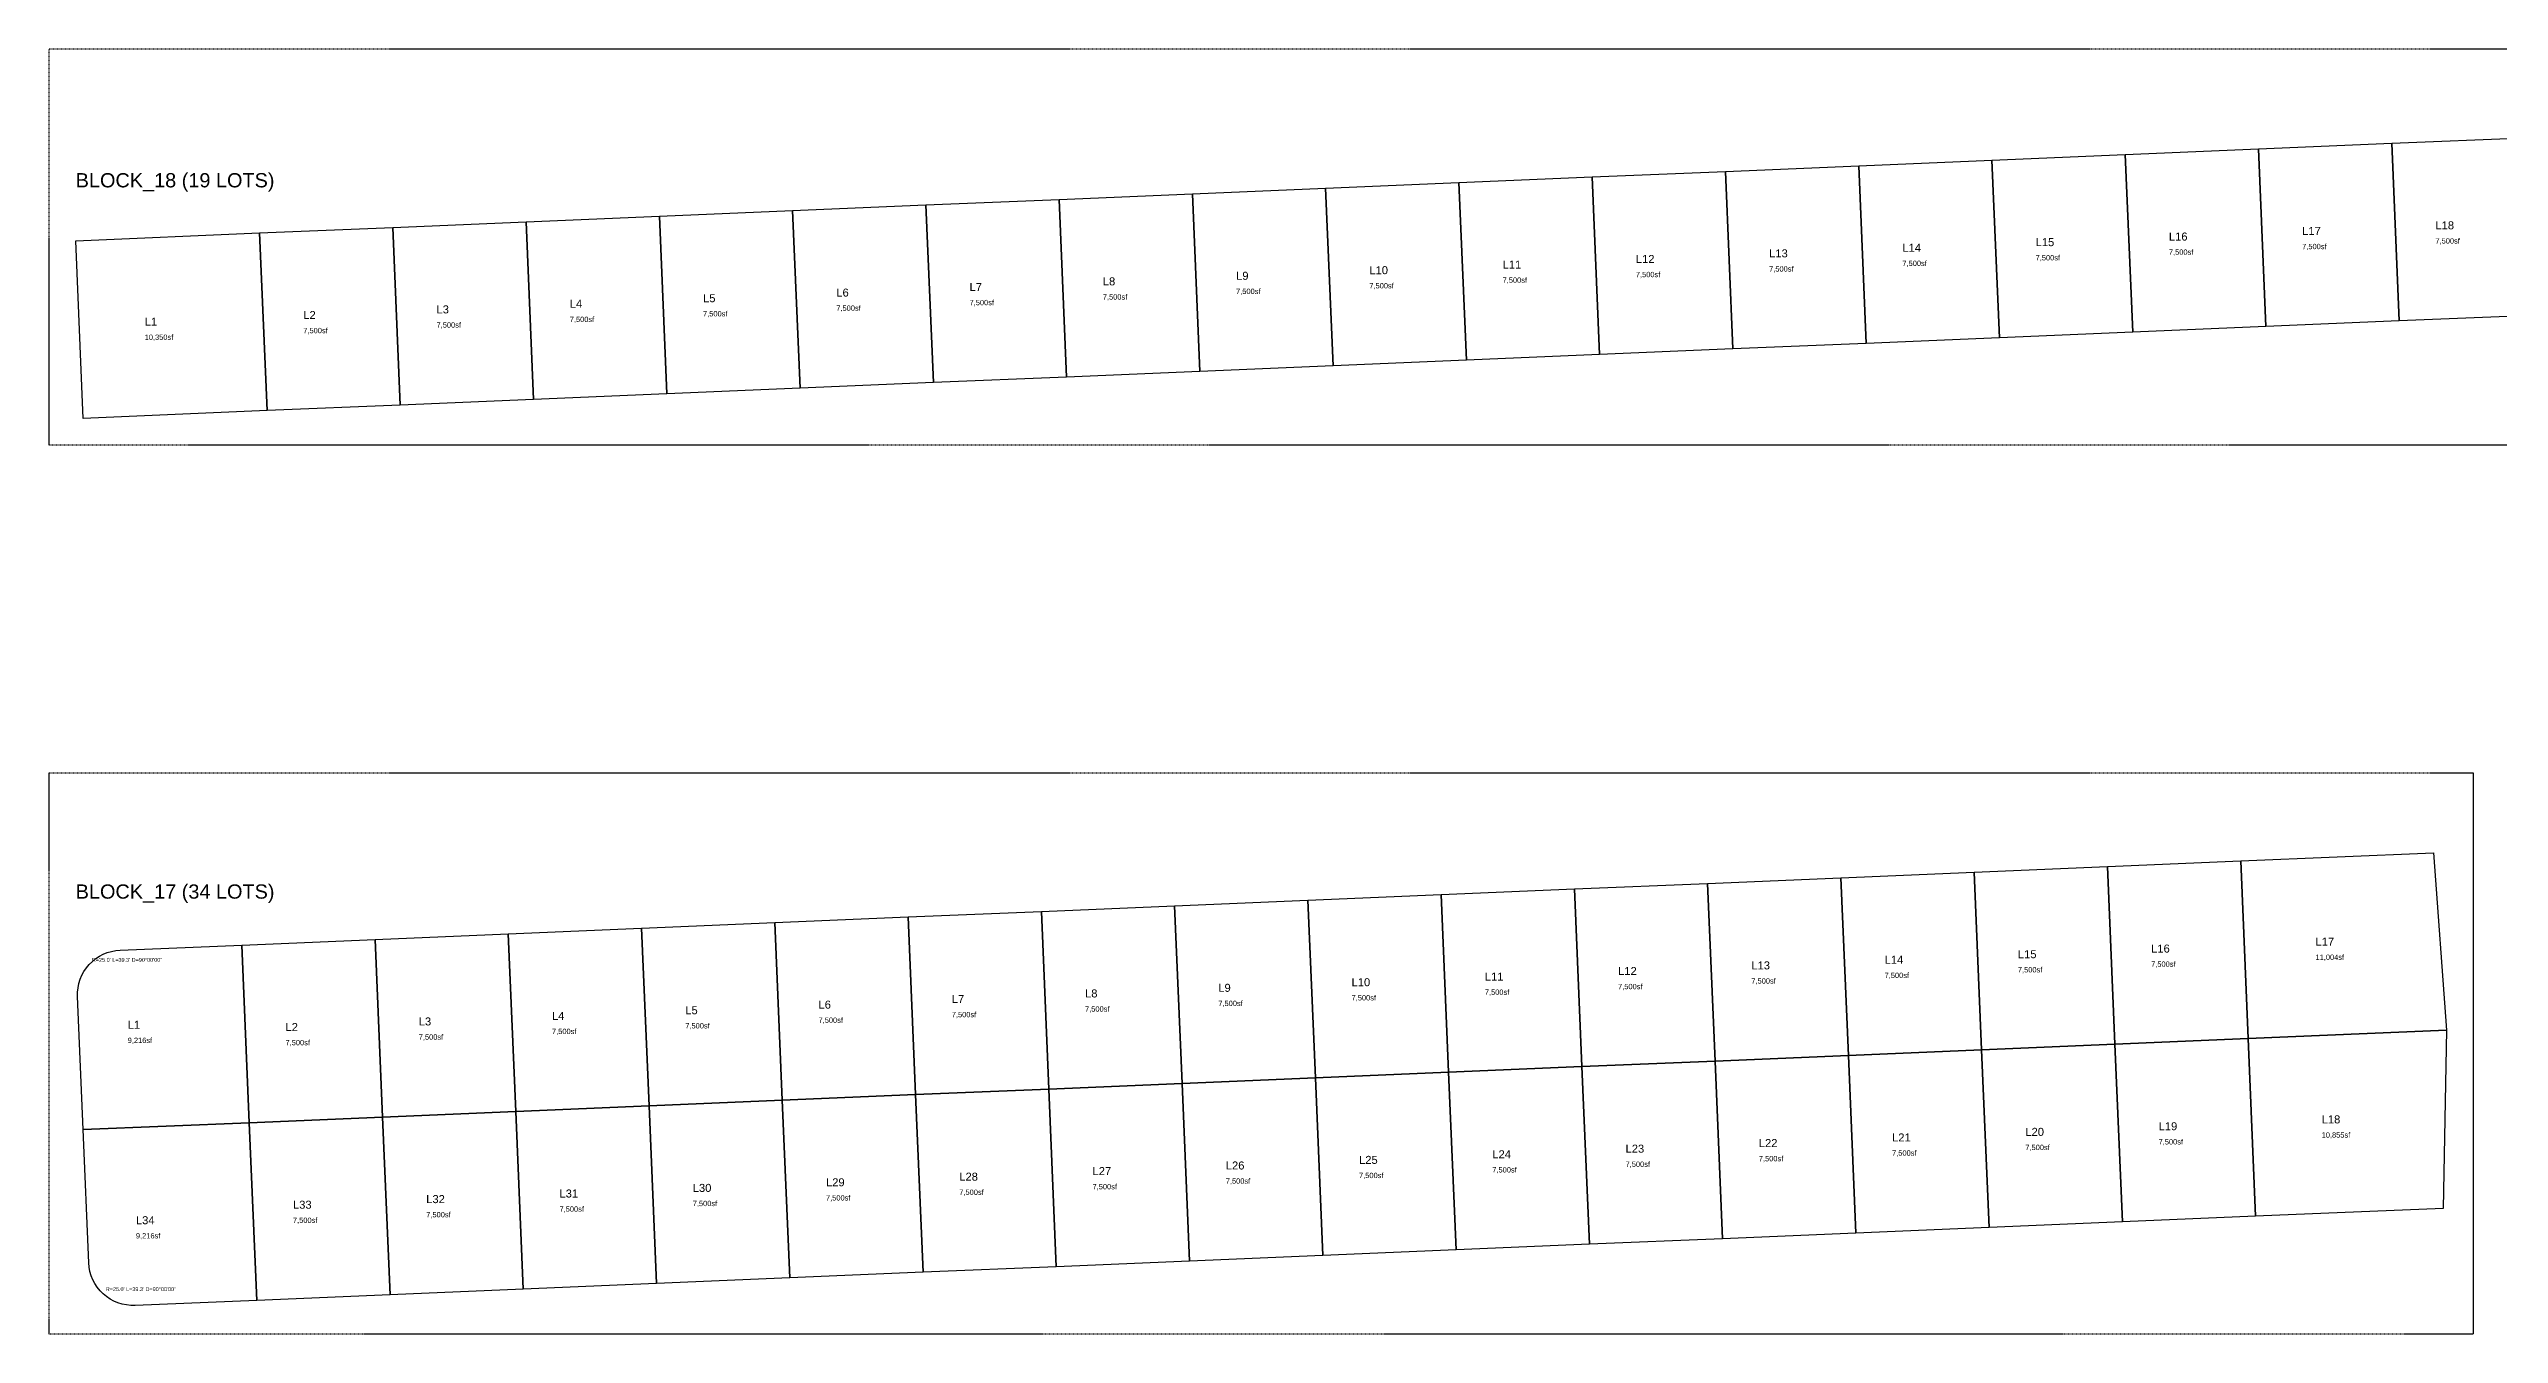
# Model space of a CAD drawing. Extents: x -844 to 2614, y -2909 to 108.
# Drawn here: x -15 to 1363, y -615 to 108 of the extents above; entities that cross this region are included whole.
import ezdxf

# ---------------------------------------------------------------- set-up
doc = ezdxf.new("R2010")
doc.units = 0
doc.linetypes.add('DASHED', pattern=[0.75, 0.5, -0.25])
for name, color, linetype in [('BLOCK-BORDER', 8, 'DASHED'), ('BLOCK-TITLE', 2, 'CONTINUOUS'), ('LOT-BOUNDARY', 4, 'CONTINUOUS'), ('LOT-CURVE', 6, 'CONTINUOUS'), ('LOT-DIM', 7, 'CONTINUOUS'), ('LOT-TEXT', 2, 'CONTINUOUS')]:
    doc.layers.add(name, color=color, linetype=linetype)
doc.styles.get("Standard").update_dxf_attribs({"font": 'Arial'})

msp = doc.modelspace()

# ---------------------------------------------------------------- linework, layer by layer
at = {"layer": 'BLOCK-BORDER'}
for p, q in [((-15, -114.9117), (-15, 107.8142)), ((-15, 107.8142), (1509.7244, 107.8142)), ((1509.7244, -114.9117), (-15, -114.9117)), ((-15, -614.8233), (-15, -299.2361)), ((-15, -299.2361), (1348.0673, -299.2361)), ((1348.0673, -299.2361), (1348.0673, -614.8233)), ((1348.0673, -614.8233), (-15, -614.8233))]:
    msp.add_line(p, q, dxfattribs=at)
at = {"layer": 'LOT-BOUNDARY'}
for p, q in [((1302.3487, 54.7743), (1377.2824, 57.9259)), ((927.6799, 39.0165), (1002.6136, 42.168)), ((1002.6136, 42.168), (1077.5474, 45.3196)), ((1002.6136, 42.168), (1006.8157, -57.7436)), ((1006.8157, -57.7436), (1002.6136, 42.168)), ((1077.5474, 45.3196), (1152.4811, 48.4712)), ((1077.5474, 45.3196), (1081.7495, -54.5921)), ((1081.7495, -54.5921), (1077.5474, 45.3196)), ((1152.4811, 48.4712), (1227.4149, 51.6228)), ((1152.4811, 48.4712), (1156.6832, -51.4405)), ((1156.6832, -51.4405), (1152.4811, 48.4712)), ((1227.4149, 51.6228), (1302.3487, 54.7743)), ((1227.4149, 51.6228), (1231.617, -48.2889)), ((1231.617, -48.2889), (1227.4149, 51.6228)), ((1302.3487, 54.7743), (1306.5508, -45.1373)), ((1306.5508, -45.1373), (1302.3487, 54.7743)), ((627.9449, 26.4102), (702.8786, 29.5618)), ((702.8786, 29.5618), (777.8124, 32.7133)), ((702.8786, 29.5618), (707.0807, -70.3499)), ((707.0807, -70.3499), (702.8786, 29.5618)), ((777.8124, 32.7133), (852.7461, 35.8649)), ((777.8124, 32.7133), (782.0145, -67.1983)), ((782.0145, -67.1983), (777.8124, 32.7133)), ((852.7461, 35.8649), (927.6799, 39.0165)), ((852.7461, 35.8649), (856.9482, -64.0468)), ((856.9482, -64.0468), (852.7461, 35.8649)), ((927.6799, 39.0165), (931.882, -60.8952)), ((931.882, -60.8952), (927.6799, 39.0165)), ((253.2761, 10.6523), (328.2098, 13.8039)), ((328.2098, 13.8039), (403.1436, 16.9555)), ((328.2098, 13.8039), (332.4119, -86.1078)), ((332.4119, -86.1078), (328.2098, 13.8039)), ((403.1436, 16.9555), (478.0774, 20.107)), ((403.1436, 16.9555), (407.3457, -82.9562)), ((407.3457, -82.9562), (403.1436, 16.9555)), ((478.0774, 20.107), (553.0111, 23.2586)), ((478.0774, 20.107), (482.2795, -79.8046)), ((482.2795, -79.8046), (478.0774, 20.107)), ((553.0111, 23.2586), (627.9449, 26.4102)), ((553.0111, 23.2586), (557.2132, -76.6531)), ((557.2132, -76.6531), (553.0111, 23.2586)), ((627.9449, 26.4102), (632.147, -73.5015)), ((632.147, -73.5015), (627.9449, 26.4102)), ((0, 0), (103.4086, 4.3492)), ((4.2021, -99.9117), (0, 0)), ((103.4086, 4.3492), (178.3423, 7.5007)), ((103.4086, 4.3492), (107.6107, -95.5625)), ((107.6107, -95.5625), (103.4086, 4.3492)), ((178.3423, 7.5007), (253.2761, 10.6523)), ((178.3423, 7.5007), (182.5444, -92.4109)), ((182.5444, -92.4109), (178.3423, 7.5007)), ((253.2761, 10.6523), (257.4782, -89.2594)), ((257.4782, -89.2594), (253.2761, 10.6523)), ((1081.7495, -54.5921), (1006.8157, -57.7436)), ((1156.6832, -51.4405), (1081.7495, -54.5921)), ((1231.617, -48.2889), (1156.6832, -51.4405)), ((1306.5508, -45.1373), (1231.617, -48.2889)), ((1381.4845, -41.9858), (1306.5508, -45.1373)), ((782.0145, -67.1983), (707.0807, -70.3499)), ((856.9482, -64.0468), (782.0145, -67.1983)), ((931.882, -60.8952), (856.9482, -64.0468)), ((1006.8157, -57.7436), (931.882, -60.8952)), ((482.2795, -79.8046), (407.3457, -82.9562)), ((557.2132, -76.6531), (482.2795, -79.8046)), ((632.147, -73.5015), (557.2132, -76.6531)), ((707.0807, -70.3499), (632.147, -73.5015)), ((107.6107, -95.5625), (4.2021, -99.9117)), ((182.5444, -92.4109), (107.6107, -95.5625)), ((257.4782, -89.2594), (182.5444, -92.4109)), ((332.4119, -86.1078), (257.4782, -89.2594)), ((407.3457, -82.9562), (332.4119, -86.1078)), ((1217.4237, -348.7974), (1325.8779, -344.2361)), ((1325.8779, -344.2361), (1333.0673, -444.0221)), ((992.6225, -358.2522), (1067.5562, -355.1006)), ((1067.5562, -355.1006), (1142.49, -351.949)), ((1067.5562, -355.1006), (1071.7583, -455.0123)), ((1071.7583, -455.0123), (1067.5562, -355.1006)), ((1142.49, -351.949), (1217.4237, -348.7974)), ((1142.49, -351.949), (1146.6921, -451.8607)), ((1146.6921, -451.8607), (1142.49, -351.949)), ((1217.4237, -348.7974), (1221.6258, -448.7091)), ((1221.6258, -448.7091), (1217.4237, -348.7974)), ((617.9537, -374.01), (692.8875, -370.8585)), ((692.8875, -370.8585), (767.8212, -367.7069)), ((692.8875, -370.8585), (697.0895, -470.7701)), ((697.0895, -470.7701), (692.8875, -370.8585)), ((767.8212, -367.7069), (842.755, -364.5553)), ((767.8212, -367.7069), (772.0233, -467.6186)), ((772.0233, -467.6186), (767.8212, -367.7069)), ((842.755, -364.5553), (917.6887, -361.4037)), ((842.755, -364.5553), (846.9571, -464.467)), ((846.9571, -464.467), (842.755, -364.5553)), ((917.6887, -361.4037), (992.6225, -358.2522)), ((917.6887, -361.4037), (921.8908, -461.3154)), ((921.8908, -461.3154), (917.6887, -361.4037)), ((992.6225, -358.2522), (996.8246, -458.1638)), ((996.8246, -458.1638), (992.6225, -358.2522)), ((318.2187, -386.6163), (393.1524, -383.4647)), ((393.1524, -383.4647), (468.0862, -380.3132)), ((393.1524, -383.4647), (397.3545, -483.3764)), ((397.3545, -483.3764), (393.1524, -383.4647)), ((468.0862, -380.3132), (543.0199, -377.1616)), ((468.0862, -380.3132), (472.2883, -480.2248)), ((472.2883, -480.2248), (468.0862, -380.3132)), ((543.0199, -377.1616), (617.9537, -374.01)), ((543.0199, -377.1616), (547.222, -477.0733)), ((547.222, -477.0733), (543.0199, -377.1616)), ((617.9537, -374.01), (622.1558, -473.9217)), ((622.1558, -473.9217), (617.9537, -374.01)), ((24.9779, -398.9495), (93.4174, -396.071)), ((93.4174, -396.071), (168.3512, -392.9195)), ((93.4174, -396.071), (97.6195, -495.9827)), ((97.6195, -495.9827), (93.4174, -396.071)), ((168.3512, -392.9195), (243.2849, -389.7679)), ((168.3512, -392.9195), (172.5533, -492.8311)), ((172.5533, -492.8311), (168.3512, -392.9195)), ((243.2849, -389.7679), (318.2187, -386.6163)), ((243.2849, -389.7679), (247.487, -489.6796)), ((247.487, -489.6796), (243.2849, -389.7679)), ((318.2187, -386.6163), (322.4208, -486.528)), ((322.4208, -486.528), (318.2187, -386.6163)), ((4.2021, -499.9117), (1.0505, -424.9779)), ((1146.6921, -451.8607), (1071.7583, -455.0123)), ((1071.7583, -455.0123), (1146.6921, -451.8607)), ((1221.6258, -448.7091), (1146.6921, -451.8607)), ((1146.6921, -451.8607), (1221.6258, -448.7091)), ((1146.6921, -451.8607), (1150.8942, -551.7724)), ((1150.8942, -551.7724), (1146.6921, -451.8607)), ((1333.0673, -444.0221), (1221.6258, -448.7091)), ((1221.6258, -448.7091), (1333.0673, -444.0221)), ((1221.6258, -448.7091), (1225.8279, -548.6208)), ((1225.8279, -548.6208), (1221.6258, -448.7091)), ((1333.0673, -444.0221), (1331.2947, -544.1851)), ((772.0233, -467.6186), (697.0895, -470.7701)), ((697.0895, -470.7701), (772.0233, -467.6186)), ((846.9571, -464.467), (772.0233, -467.6186)), ((772.0233, -467.6186), (846.9571, -464.467)), ((772.0233, -467.6186), (776.2254, -567.5302)), ((776.2254, -567.5302), (772.0233, -467.6186)), ((921.8908, -461.3154), (846.9571, -464.467)), ((846.9571, -464.467), (921.8908, -461.3154)), ((846.9571, -464.467), (851.1592, -564.3787)), ((851.1592, -564.3787), (846.9571, -464.467)), ((996.8246, -458.1638), (921.8908, -461.3154)), ((921.8908, -461.3154), (996.8246, -458.1638)), ((921.8908, -461.3154), (926.0929, -561.2271)), ((926.0929, -561.2271), (921.8908, -461.3154)), ((1071.7583, -455.0123), (996.8246, -458.1638)), ((996.8246, -458.1638), (1071.7583, -455.0123)), ((996.8246, -458.1638), (1001.0267, -558.0755)), ((1001.0267, -558.0755), (996.8246, -458.1638)), ((1071.7583, -455.0123), (1075.9604, -554.9239)), ((1075.9604, -554.9239), (1071.7583, -455.0123)), ((472.2883, -480.2248), (397.3545, -483.3764)), ((397.3545, -483.3764), (472.2883, -480.2248)), ((547.222, -477.0733), (472.2883, -480.2248)), ((472.2883, -480.2248), (547.222, -477.0733)), ((472.2883, -480.2248), (476.4904, -580.1365)), ((476.4904, -580.1365), (472.2883, -480.2248)), ((622.1558, -473.9217), (547.222, -477.0733)), ((547.222, -477.0733), (622.1558, -473.9217)), ((547.222, -477.0733), (551.4241, -576.9849)), ((551.4241, -576.9849), (547.222, -477.0733)), ((697.0895, -470.7701), (622.1558, -473.9217)), ((622.1558, -473.9217), (697.0895, -470.7701)), ((622.1558, -473.9217), (626.3579, -573.8334)), ((626.3579, -573.8334), (622.1558, -473.9217)), ((697.0895, -470.7701), (701.2916, -570.6818)), ((701.2916, -570.6818), (697.0895, -470.7701)), ((172.5533, -492.8311), (97.6195, -495.9827)), ((97.6195, -495.9827), (172.5533, -492.8311)), ((247.487, -489.6796), (172.5533, -492.8311)), ((172.5533, -492.8311), (247.487, -489.6796)), ((172.5533, -492.8311), (176.7554, -592.7428)), ((176.7554, -592.7428), (172.5533, -492.8311)), ((322.4208, -486.528), (247.487, -489.6796)), ((247.487, -489.6796), (322.4208, -486.528)), ((247.487, -489.6796), (251.6891, -589.5912)), ((251.6891, -589.5912), (247.487, -489.6796)), ((397.3545, -483.3764), (322.4208, -486.528)), ((322.4208, -486.528), (397.3545, -483.3764)), ((322.4208, -486.528), (326.6229, -586.4397)), ((326.6229, -586.4397), (322.4208, -486.528)), ((397.3545, -483.3764), (401.5566, -583.2881)), ((401.5566, -583.2881), (397.3545, -483.3764)), ((97.6195, -495.9827), (4.2021, -499.9117)), ((4.2021, -499.9117), (97.6195, -495.9827)), ((7.3537, -574.8454), (4.2021, -499.9117)), ((97.6195, -495.9827), (101.8216, -595.8944)), ((101.8216, -595.8944), (97.6195, -495.9827)), ((1225.8279, -548.6208), (1150.8942, -551.7724)), ((1331.2947, -544.1851), (1225.8279, -548.6208)), ((851.1592, -564.3787), (776.2254, -567.5302)), ((926.0929, -561.2271), (851.1592, -564.3787)), ((1001.0267, -558.0755), (926.0929, -561.2271)), ((1075.9604, -554.9239), (1001.0267, -558.0755)), ((1150.8942, -551.7724), (1075.9604, -554.9239)), ((551.4241, -576.9849), (476.4904, -580.1365)), ((626.3579, -573.8334), (551.4241, -576.9849)), ((701.2916, -570.6818), (626.3579, -573.8334)), ((776.2254, -567.5302), (701.2916, -570.6818)), ((251.6891, -589.5912), (176.7554, -592.7428)), ((326.6229, -586.4397), (251.6891, -589.5912)), ((401.5566, -583.2881), (326.6229, -586.4397)), ((476.4904, -580.1365), (401.5566, -583.2881)), ((101.8216, -595.8944), (33.3821, -598.7728)), ((176.7554, -592.7428), (101.8216, -595.8944))]:
    msp.add_line(p, q, dxfattribs=at)
at = {"layer": 'LOT-CURVE'}
for p, q in [((20.1252, -399.6344), (22.5347, -399.1727)), ((22.5347, -399.1727), (24.9779, -398.9495)), ((2.5498, -415.3393), (3.5047, -413.0794)), ((3.5047, -413.0794), (4.6764, -410.9239)), ((4.6764, -410.9239), (6.0538, -408.8936)), ((6.0538, -408.8936), (7.6236, -407.0082)), ((7.6236, -407.0082), (9.3706, -405.2856)), ((9.3706, -405.2856), (11.278, -403.7427)), ((11.278, -403.7427), (13.3275, -402.3941)), ((13.3275, -402.3941), (15.4992, -401.2528)), ((15.4992, -401.2528), (17.7724, -400.33)), ((17.7724, -400.33), (20.1252, -399.6344)), ((1.0505, -424.9779), (1.0678, -422.5246)), ((1.0678, -422.5246), (1.3255, -420.0848)), ((1.3255, -420.0848), (1.8211, -417.682)), ((1.8211, -417.682), (2.5498, -415.3393)), ((7.5769, -577.2886), (7.3537, -574.8454)), ((8.0386, -579.6982), (7.5769, -577.2886)), ((8.7342, -582.0509), (8.0386, -579.6982)), ((9.657, -584.3241), (8.7342, -582.0509)), ((10.7982, -586.4959), (9.657, -584.3241)), ((12.1468, -588.5454), (10.7982, -586.4959)), ((13.6898, -590.4528), (12.1468, -588.5454)), ((15.4124, -592.1998), (13.6898, -590.4528)), ((17.2978, -593.7695), (15.4124, -592.1998)), ((19.3281, -595.1469), (17.2978, -593.7695)), ((21.4836, -596.3187), (19.3281, -595.1469)), ((23.7435, -597.2735), (21.4836, -596.3187)), ((26.0862, -598.0022), (23.7435, -597.2735)), ((28.489, -598.4978), (26.0862, -598.0022)), ((30.9288, -598.7555), (28.489, -598.4978)), ((33.3821, -598.7728), (30.9288, -598.7555))]:
    msp.add_line(p, q, dxfattribs=at)

# ---------------------------------------------------------------- texts
at = {"layer": 'BLOCK-TITLE'}
for s, p in [('BLOCK_18 (19 LOTS)', (0, 30)), ('BLOCK_17 (34 LOTS)', (0, -370))]:
    msp.add_text(s, height=8, dxfattribs=at).set_placement(p)
at = {"layer": 'LOT-DIM'}
for p in [(9.1236, -405.5082), (16.9124, -590.6998)]:
    msp.add_text('R=25.0\' L=39.3\' D=90%%d00\'00"', height=2.2, dxfattribs=at).set_placement(p)
at = {"layer": 'LOT-TEXT'}
for s, height, p in [('L15', 4.5, (1102.1153, -3.0604)), ('L16', 4.5, (1177.0491, 0.0911)), ('L17', 4.5, (1251.9828, 3.2427)), ('7,500sf', 3, (1326.9166, -1.6057)), ('L18', 4.5, (1326.9166, 6.3943)), ('L11', 4.5, (802.3803, -15.6667)), ('L12', 4.5, (877.3141, -12.5152)), ('L13', 4.5, (952.2478, -9.3636)), ('7,500sf', 3, (1027.1816, -14.212)), ('L14', 4.5, (1027.1816, -6.212)), ('7,500sf', 3, (1102.1153, -11.0604)), ('7,500sf', 3, (1177.0491, -7.9089)), ('7,500sf', 3, (1251.9828, -4.7573)), ('L6', 4.5, (427.7115, -31.4246)), ('L7', 4.5, (502.6453, -28.273)), ('L8', 4.5, (577.579, -25.1214)), ('7,500sf', 3, (652.5128, -29.9699)), ('L9', 4.5, (652.5128, -21.9699)), ('7,500sf', 3, (727.4465, -26.8183)), ('L10', 4.5, (727.4465, -18.8183)), ('7,500sf', 3, (802.3803, -23.6667)), ('7,500sf', 3, (877.3141, -20.5152)), ('7,500sf', 3, (952.2478, -17.3636)), ('L2', 4.5, (127.9765, -44.0309)), ('L3', 4.5, (202.9103, -40.8793)), ('L4', 4.5, (277.844, -37.7277)), ('7,500sf', 3, (352.7778, -42.5762)), ('L5', 4.5, (352.7778, -34.5762)), ('7,500sf', 3, (427.7115, -39.4246)), ('7,500sf', 3, (502.6453, -36.273)), ('7,500sf', 3, (577.579, -33.1214)), ('10,350sf', 3, (38.8053, -55.7813)), ('L1', 4.5, (38.8053, -47.7813)), ('7,500sf', 3, (127.9765, -52.0309)), ('7,500sf', 3, (202.9103, -48.8793)), ('7,500sf', 3, (277.844, -45.7277)), ('L15', 4.5, (1092.1242, -403.4806)), ('L16', 4.5, (1167.0579, -400.3291)), ('L17', 4.5, (1259.4987, -396.4412)), ('L11', 4.5, (792.3891, -416.0869)), ('L12', 4.5, (867.3229, -412.9354)), ('L13', 4.5, (942.2566, -409.7838)), ('7,500sf', 3, (1017.1904, -414.6322)), ('L14', 4.5, (1017.1904, -406.6322)), ('7,500sf', 3, (1092.1242, -411.4806)), ('7,500sf', 3, (1167.0579, -408.3291)), ('11,004sf', 3, (1259.4987, -404.4412)), ('L7', 4.5, (492.6541, -428.6932)), ('L8', 4.5, (567.5879, -425.5417)), ('L9', 4.5, (642.5216, -422.3901)), ('7,500sf', 3, (717.4554, -427.2385)), ('L10', 4.5, (717.4554, -419.2385)), ('7,500sf', 3, (792.3891, -424.0869)), ('7,500sf', 3, (867.3229, -420.9354)), ('7,500sf', 3, (942.2566, -417.7838)), ('L1', 4.5, (29.2535, -443.1786)), ('L2', 4.5, (117.9853, -444.4511)), ('L3', 4.5, (192.9191, -441.2995)), ('L4', 4.5, (267.8528, -438.1479)), ('7,500sf', 3, (342.7866, -442.9964)), ('L5', 4.5, (342.7866, -434.9964)), ('7,500sf', 3, (417.7204, -439.8448)), ('L6', 4.5, (417.7204, -431.8448)), ('7,500sf', 3, (492.6541, -436.6932)), ('7,500sf', 3, (567.5879, -433.5417)), ('7,500sf', 3, (642.5216, -430.3901)), ('9,216sf', 3, (29.2535, -451.1786)), ('7,500sf', 3, (117.9853, -452.4511)), ('7,500sf', 3, (192.9191, -449.2995)), ('7,500sf', 3, (267.8528, -446.1479)), ('L19', 4.5, (1171.26, -500.2407)), ('L18', 4.5, (1262.9539, -496.3843)), ('L23', 4.5, (871.525, -512.847)), ('L22', 4.5, (946.4587, -509.6955)), ('L21', 4.5, (1021.3925, -506.5439)), ('7,500sf', 3, (1096.3262, -511.3923)), ('L20', 4.5, (1096.3262, -503.3923)), ('7,500sf', 3, (1171.26, -508.2407)), ('10,855sf', 3, (1262.9539, -504.3843)), ('L27', 4.5, (571.79, -525.4533)), ('L26', 4.5, (646.7237, -522.3018)), ('L25', 4.5, (721.6575, -519.1502)), ('7,500sf', 3, (796.5912, -523.9986)), ('L24', 4.5, (796.5912, -515.9986)), ('7,500sf', 3, (871.525, -520.847)), ('7,500sf', 3, (946.4587, -517.6955)), ('7,500sf', 3, (1021.3925, -514.5439)), ('L32', 4.5, (197.1212, -541.2112)), ('L31', 4.5, (272.0549, -538.0596)), ('L30', 4.5, (346.9887, -534.908)), ('7,500sf', 3, (421.9225, -539.7565)), ('L29', 4.5, (421.9225, -531.7565)), ('7,500sf', 3, (496.8562, -536.6049)), ('L28', 4.5, (496.8562, -528.6049)), ('7,500sf', 3, (571.79, -533.4533)), ('7,500sf', 3, (646.7237, -530.3018)), ('7,500sf', 3, (721.6575, -527.1502)), ('L34', 4.5, (33.8758, -553.0814)), ('7,500sf', 3, (122.1874, -552.3628)), ('L33', 4.5, (122.1874, -544.3628)), ('7,500sf', 3, (197.1212, -549.2112)), ('7,500sf', 3, (272.0549, -546.0596)), ('7,500sf', 3, (346.9887, -542.908)), ('9,216sf', 3, (33.8758, -561.0814))]:
    msp.add_text(s, height=height, dxfattribs=at).set_placement(p)

doc.saveas('drawing.dxf')
